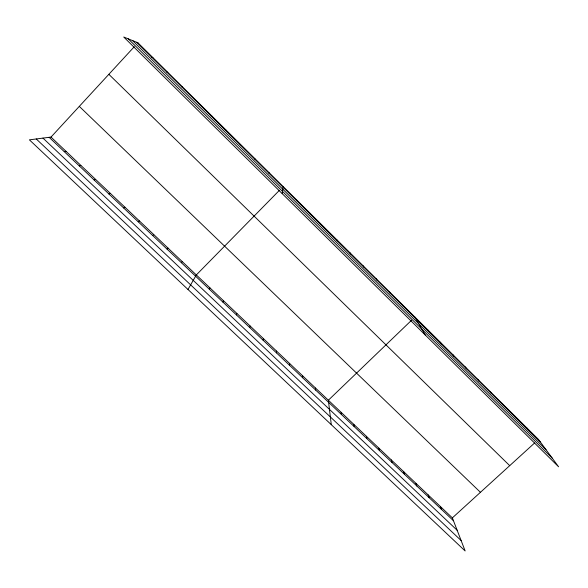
<?xml version="1.0" encoding="UTF-8"?>
<svg xmlns="http://www.w3.org/2000/svg" width="588" height="588" viewBox="0 0 588 588"><rect width="100%" height="100%" fill="white"/><g stroke="black" fill="none" stroke-linecap="round" stroke-linejoin="round"><path stroke-width="0.88" d="M289.597 365.346L289.627 363.472M276.426 352.851L276.551 351.065M282.233 193.65L283.115 186.565M263.174 340.283L263.395 338.578M249.834 327.634L250.15 326.017M236.405 314.896L236.824 313.367M222.889 302.085L223.403 300.644M268.856 173.137L269.039 172.629M209.291 289.186L209.909 287.833M187.991 289.48L196.319 274.941L279.315 190.431M181.398 262.733L182.229 261.572M254.575 159.003L254.869 158.598M167.102 249.172L168.036 248.107M51.009 137.077L452.363 517.874L465.159 550.978L29.4 139.848L51.009 137.077L134.27 46.739M411.593 320.225L328.361 400.222L331.287 424.676M152.711 235.523L153.755 234.561M452.363 517.874L534.551 443.036M138.217 221.779L139.378 220.912M240.198 144.766L240.602 144.472M123.627 207.946L124.899 207.174M108.934 194.011L110.323 193.349M94.139 179.987L95.646 179.421M225.719 130.433L226.233 130.242M79.248 165.86L80.872 165.404M64.246 151.638L65.996 151.285M211.143 115.998L211.768 115.924M196.458 101.459L197.208 101.496M181.677 86.826L182.537 86.973M166.786 72.081L167.764 72.346M151.792 57.242L152.895 57.617M36.258 138.974L461.117 540.526M49.149 137.313L453.473 520.755M42.968 138.107L457.148 530.266M79.306 106.377L480.44 492.31M108.846 74.323L509.715 465.652M136.695 42.285L540.232 441.831M132.645 40.638L546.009 449.673M128.25 38.852L552.242 458.155M526.473 427.557L528.142 429.85M514.382 415.584L515.97 417.803M502.218 403.537L503.725 405.676M489.98 391.417L491.399 393.475M477.662 379.216L478.992 381.193M465.262 366.941L466.512 368.838M452.789 354.586L453.951 356.401M440.236 342.157L441.309 343.884M427.601 329.647L428.586 331.287M414.885 317.057L425.212 334.962M402.089 304.386L402.89 305.848M389.212 291.633L389.918 293M376.246 278.793L376.864 280.079M363.2 265.872L363.722 267.062M350.073 252.869L350.492 253.972M440.302 506.43L441.338 509.237M428.167 494.92L429.122 497.654M336.851 239.786L337.181 240.786M415.959 483.336L416.826 485.997M403.677 471.686L404.463 474.273M391.321 459.956L392.02 462.469M323.547 226.608L323.775 227.519M378.885 448.159L379.495 450.592M366.368 436.289L366.897 438.648M353.778 424.338L354.211 426.623M310.163 213.348L310.288 214.157M341.106 412.32L341.452 414.518M315.528 388.051L315.69 390.087M296.683 200.001L296.705 200.714M302.622 375.798L302.688 377.753M137.915 42.784L123.752 37.022L558.6 466.791L538.49 439.456L137.915 42.784"/></g></svg>
